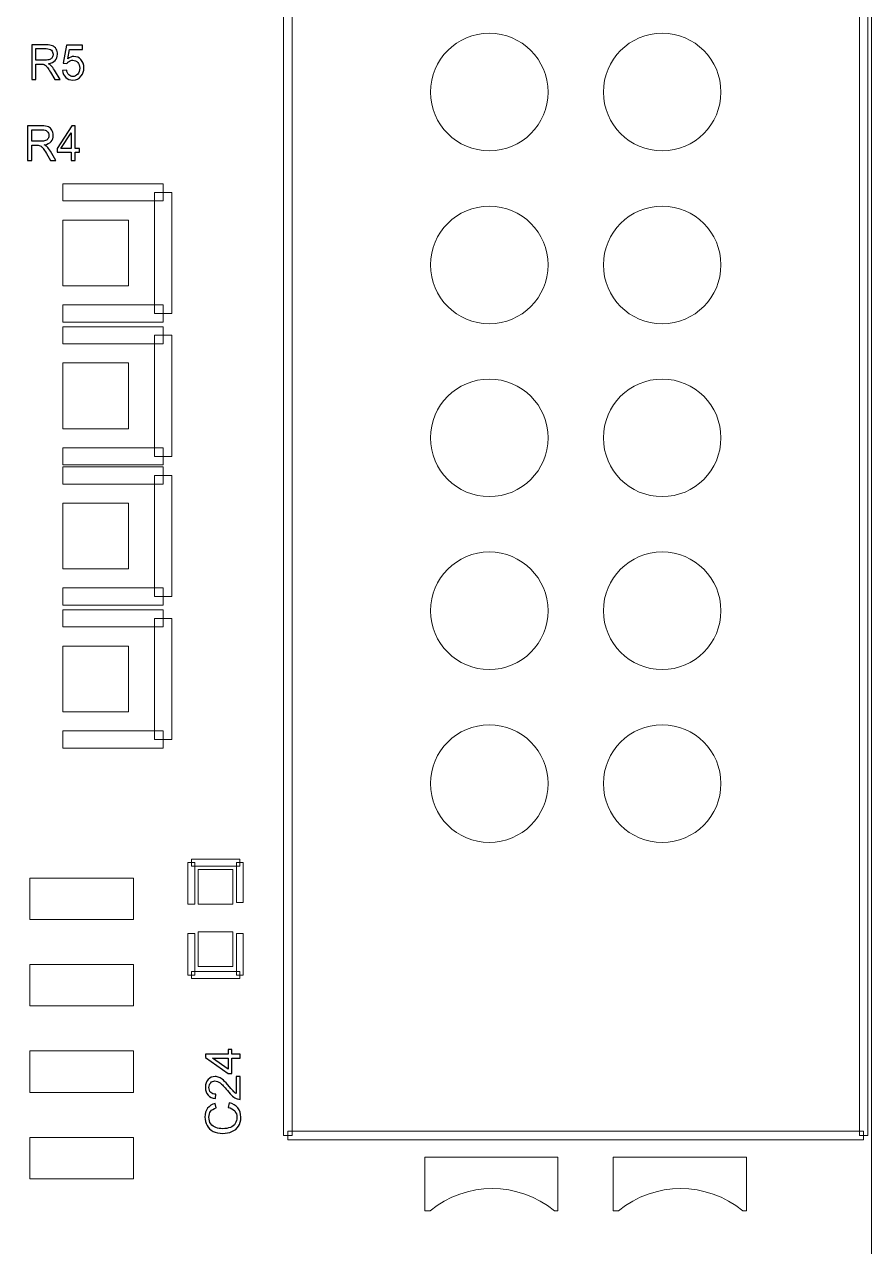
# Model space of a CAD drawing. Header units: millimetres. Extents: x -86 to 67, y -55 to 52.
# Drawn here: x 54.4 to 66.84, y -41.23 to -23.28 of the extents above; entities that cross this region are included whole.
import ezdxf

# ---------------------------------------------------------------- set-up
doc = ezdxf.new("R2010")
doc.units = ezdxf.units.MM
doc.header["$MEASUREMENT"] = 0
for name, color, linetype in [('BG_OUTLINE', 7, 'Continuous'), ('BG_SILKSCREEN_TOP', 7, 'Continuous'), ('PG_SILKSCREEN_TOP', 7, 'Continuous'), ('PIN_TOP', 7, 'Continuous'), ('RD_SILKSCREEN_TOP', 7, 'Continuous')]:
    doc.layers.add(name, color=color, linetype=linetype)

msp = doc.modelspace()

# ---------------------------------------------------------------- linework, layer by layer
at = {"layer": 'BG_OUTLINE', "color": 3, "lineweight": 9}
msp.add_open_spline([(-60.0926, 34.7331), (-60.0926, 34.7331), (63.7724, 34.7331), (63.7724, 34.7331), (63.7724, 34.7331), (64.585, 34.7336), (65.3646, 34.4113), (65.9396, 33.837), (65.9396, 33.837), (66.5146, 33.2627), (66.8379, 32.4797), (66.8384, 31.667), (66.8384, 31.667), (66.8384, 31.667), (66.8412, -52.28), (66.8412, -52.28), (66.8412, -52.28), (66.8412, -52.28), (66.8384, -52.1933), (66.8384, -52.1933), (66.8384, -52.1933), (66.8389, -53.006), (66.5166, -53.7856), (65.9424, -54.3606), (65.9424, -54.3606), (65.3681, -54.9356), (64.585, -55.2589), (63.7724, -55.2594), (63.7724, -55.2594), (63.7724, -55.2594), (-60.1869, -55.2594), (-60.1869, -55.2594), (-60.1869, -55.2594), (-60.1869, -55.2594), (-60.0853, -55.2518), (-60.0853, -55.2518), (-60.0853, -55.2518), (-60.8979, -55.2523), (-61.6775, -54.9299), (-62.2525, -54.3557), (-62.2525, -54.3557), (-62.8275, -53.7814), (-63.1508, -52.9984), (-63.1513, -52.1857), (-63.1513, -52.1857), (-63.1513, -52.1857), (-63.1587, 31.667), (-63.1587, 31.667), (-63.1587, 31.667), (-63.1592, 32.4797), (-62.8369, 33.2593), (-62.2626, 33.8343), (-62.2626, 33.8343), (-61.6883, 34.4093), (-60.9053, 34.7326), (-60.0926, 34.7331)], degree=3, knots=[0, 0, 0, 0, 0.0714286, 0.0714286, 0.0714286, 0.0714286, 0.1428571, 0.1428571, 0.1428571, 0.1428571, 0.2142857, 0.2142857, 0.2142857, 0.2142857, 0.2857143, 0.2857143, 0.2857143, 0.2857143, 0.3571429, 0.3571429, 0.3571429, 0.3571429, 0.4285714, 0.4285714, 0.4285714, 0.4285714, 0.5, 0.5, 0.5, 0.5, 0.5714286, 0.5714286, 0.5714286, 0.5714286, 0.6428571, 0.6428571, 0.6428571, 0.6428571, 0.7142857, 0.7142857, 0.7142857, 0.7142857, 0.7857143, 0.7857143, 0.7857143, 0.7857143, 0.8571429, 0.8571429, 0.8571429, 0.8571429, 0.9285714, 0.9285714, 0.9285714, 0.9285714, 1, 1, 1, 1], dxfattribs=at)
at = {"layer": 'BG_SILKSCREEN_TOP', "color": 2, "lineweight": 9}
for points in [[(62.2334, -40.7057), (62.2334, -40.7057), (62.1813, -40.7057), (62.1813, -40.7057), (62.1813, -40.7057), (61.6495, -40.2715), (60.8865, -40.2711), (60.3551, -40.7057), (60.3551, -40.7057), (60.3551, -40.7057), (60.2776, -40.7057), (60.2776, -40.7057), (60.2776, -40.7057), (60.2776, -40.7057), (60.2776, -39.9183), (60.2776, -39.9183), (60.2776, -39.9183), (60.2776, -39.9183), (62.2334, -39.9183), (62.2334, -39.9183), (62.2334, -39.9183), (62.2334, -39.9183), (62.2334, -40.7057), (62.2334, -40.7057)], [(65.002, -40.7057), (65.002, -40.7057), (64.9499, -40.7057), (64.9499, -40.7057), (64.9499, -40.7057), (64.4181, -40.2715), (63.6551, -40.2711), (63.1237, -40.7057), (63.1237, -40.7057), (63.1237, -40.7057), (63.0462, -40.7057), (63.0462, -40.7057), (63.0462, -40.7057), (63.0462, -40.7057), (63.0462, -39.9183), (63.0462, -39.9183), (63.0462, -39.9183), (63.0462, -39.9183), (65.002, -39.9183), (65.002, -39.9183), (65.002, -39.9183), (65.002, -39.9183), (65.002, -40.7057), (65.002, -40.7057)]]:
    msp.add_open_spline(points, degree=3, knots=[0, 0, 0, 0, 0.1666667, 0.1666667, 0.1666667, 0.1666667, 0.3333333, 0.3333333, 0.3333333, 0.3333333, 0.5, 0.5, 0.5, 0.5, 0.6666667, 0.6666667, 0.6666667, 0.6666667, 0.8333333, 0.8333333, 0.8333333, 0.8333333, 1, 1, 1, 1], dxfattribs=at)
at = {"layer": 'PG_SILKSCREEN_TOP', "color": 6, "lineweight": 9}
for points in [[(66.6616, 18.9985), (66.6616, 18.9985), (66.7886, 18.9985), (66.7886, 18.9985), (66.7886, 18.9985), (66.7886, 18.9985), (66.7886, -39.6013), (66.7886, -39.6013), (66.7886, -39.6013), (66.7886, -39.6013), (66.6616, -39.6013), (66.6616, -39.6013), (66.6616, -39.6013), (66.6616, -39.6013), (66.6616, 18.9985), (66.6616, 18.9985)], [(58.3284, -39.6013), (58.3284, -39.6013), (58.2014, -39.6013), (58.2014, -39.6013), (58.2014, -39.6013), (58.2014, -39.6013), (58.2014, -12.6013), (58.2014, -12.6013), (58.2014, -12.6013), (58.2014, -12.6013), (58.3284, -12.6013), (58.3284, -12.6013), (58.3284, -12.6013), (58.3284, -12.6013), (58.3284, -39.6013), (58.3284, -39.6013)], [(56.432, -25.6176), (56.432, -25.6176), (56.432, -25.8716), (56.432, -25.8716), (56.432, -25.8716), (56.432, -25.8716), (54.9589, -25.8716), (54.9589, -25.8716), (54.9589, -25.8716), (54.9589, -25.8716), (54.9589, -25.6176), (54.9589, -25.6176), (54.9589, -25.6176), (54.9589, -25.6176), (56.432, -25.6176), (56.432, -25.6176)], [(56.559, -27.5226), (56.559, -27.5226), (56.305, -27.5226), (56.305, -27.5226), (56.305, -27.5226), (56.305, -27.5226), (56.305, -25.7446), (56.305, -25.7446), (56.305, -25.7446), (56.305, -25.7446), (56.559, -25.7446), (56.559, -25.7446), (56.559, -25.7446), (56.559, -25.7446), (56.559, -27.5226), (56.559, -27.5226)], [(54.9589, -27.6496), (54.9589, -27.6496), (54.9589, -27.3956), (54.9589, -27.3956), (54.9589, -27.3956), (54.9589, -27.3956), (56.432, -27.3956), (56.432, -27.3956), (56.432, -27.3956), (56.432, -27.3956), (56.432, -27.6496), (56.432, -27.6496), (56.432, -27.6496), (56.432, -27.6496), (54.9589, -27.6496), (54.9589, -27.6496)], [(56.432, -27.7182), (56.432, -27.7182), (56.432, -27.9722), (56.432, -27.9722), (56.432, -27.9722), (56.432, -27.9722), (54.9589, -27.9722), (54.9589, -27.9722), (54.9589, -27.9722), (54.9589, -27.9722), (54.9589, -27.7182), (54.9589, -27.7182), (54.9589, -27.7182), (54.9589, -27.7182), (56.432, -27.7182), (56.432, -27.7182)], [(56.559, -29.6232), (56.559, -29.6232), (56.305, -29.6232), (56.305, -29.6232), (56.305, -29.6232), (56.305, -29.6232), (56.305, -27.8452), (56.305, -27.8452), (56.305, -27.8452), (56.305, -27.8452), (56.559, -27.8452), (56.559, -27.8452), (56.559, -27.8452), (56.559, -27.8452), (56.559, -29.6232), (56.559, -29.6232)], [(54.9589, -29.7502), (54.9589, -29.7502), (54.9589, -29.4962), (54.9589, -29.4962), (54.9589, -29.4962), (54.9589, -29.4962), (56.432, -29.4962), (56.432, -29.4962), (56.432, -29.4962), (56.432, -29.4962), (56.432, -29.7502), (56.432, -29.7502), (56.432, -29.7502), (56.432, -29.7502), (54.9589, -29.7502), (54.9589, -29.7502)], [(56.432, -29.7756), (56.432, -29.7756), (56.432, -30.0296), (56.432, -30.0296), (56.432, -30.0296), (56.432, -30.0296), (54.9589, -30.0296), (54.9589, -30.0296), (54.9589, -30.0296), (54.9589, -30.0296), (54.9589, -29.7756), (54.9589, -29.7756), (54.9589, -29.7756), (54.9589, -29.7756), (56.432, -29.7756), (56.432, -29.7756)], [(56.559, -31.6806), (56.559, -31.6806), (56.305, -31.6806), (56.305, -31.6806), (56.305, -31.6806), (56.305, -31.6806), (56.305, -29.9026), (56.305, -29.9026), (56.305, -29.9026), (56.305, -29.9026), (56.559, -29.9026), (56.559, -29.9026), (56.559, -29.9026), (56.559, -29.9026), (56.559, -31.6806), (56.559, -31.6806)], [(54.9589, -31.8076), (54.9589, -31.8076), (54.9589, -31.5536), (54.9589, -31.5536), (54.9589, -31.5536), (54.9589, -31.5536), (56.432, -31.5536), (56.432, -31.5536), (56.432, -31.5536), (56.432, -31.5536), (56.432, -31.8076), (56.432, -31.8076), (56.432, -31.8076), (56.432, -31.8076), (54.9589, -31.8076), (54.9589, -31.8076)], [(56.432, -31.8761), (56.432, -31.8761), (56.432, -32.1301), (56.432, -32.1301), (56.432, -32.1301), (56.432, -32.1301), (54.9589, -32.1301), (54.9589, -32.1301), (54.9589, -32.1301), (54.9589, -32.1301), (54.9589, -31.8761), (54.9589, -31.8761), (54.9589, -31.8761), (54.9589, -31.8761), (56.432, -31.8761), (56.432, -31.8761)], [(56.559, -33.7811), (56.559, -33.7811), (56.305, -33.7811), (56.305, -33.7811), (56.305, -33.7811), (56.305, -33.7811), (56.305, -32.0031), (56.305, -32.0031), (56.305, -32.0031), (56.305, -32.0031), (56.559, -32.0031), (56.559, -32.0031), (56.559, -32.0031), (56.559, -32.0031), (56.559, -33.7811), (56.559, -33.7811)], [(54.9589, -33.9081), (54.9589, -33.9081), (54.9589, -33.6541), (54.9589, -33.6541), (54.9589, -33.6541), (54.9589, -33.6541), (56.432, -33.6541), (56.432, -33.6541), (56.432, -33.6541), (56.432, -33.6541), (56.432, -33.9081), (56.432, -33.9081), (56.432, -33.9081), (56.432, -33.9081), (54.9589, -33.9081), (54.9589, -33.9081)], [(56.8486, -35.643), (56.8486, -35.643), (56.8486, -35.5414), (56.8486, -35.5414), (56.8486, -35.5414), (56.8486, -35.5414), (57.5598, -35.5414), (57.5598, -35.5414), (57.5598, -35.5414), (57.5598, -35.5414), (57.5598, -35.643), (57.5598, -35.643), (57.5598, -35.643), (57.5598, -35.643), (56.8486, -35.643), (56.8486, -35.643)], [(56.8994, -36.2018), (56.8994, -36.2018), (56.7978, -36.2018), (56.7978, -36.2018), (56.7978, -36.2018), (56.7978, -36.2018), (56.7978, -35.5922), (56.7978, -35.5922), (56.7978, -35.5922), (56.7978, -35.5922), (56.8994, -35.5922), (56.8994, -35.5922), (56.8994, -35.5922), (56.8994, -35.5922), (56.8994, -36.2018), (56.8994, -36.2018)], [(57.509, -35.5922), (57.509, -35.5922), (57.6106, -35.5922), (57.6106, -35.5922), (57.6106, -35.5922), (57.6106, -35.5922), (57.6106, -36.1764), (57.6106, -36.1764), (57.6106, -36.1764), (57.6106, -36.1764), (57.509, -36.1764), (57.509, -36.1764), (57.509, -36.1764), (57.509, -36.1764), (57.509, -35.5922), (57.509, -35.5922)], [(56.8994, -37.2432), (56.8994, -37.2432), (56.7978, -37.2432), (56.7978, -37.2432), (56.7978, -37.2432), (56.7978, -37.2432), (56.7978, -36.6336), (56.7978, -36.6336), (56.7978, -36.6336), (56.7978, -36.6336), (56.8994, -36.6336), (56.8994, -36.6336), (56.8994, -36.6336), (56.8994, -36.6336), (56.8994, -37.2432), (56.8994, -37.2432)], [(57.6106, -37.2432), (57.6106, -37.2432), (57.509, -37.2432), (57.509, -37.2432), (57.509, -37.2432), (57.509, -37.2432), (57.509, -36.6336), (57.509, -36.6336), (57.509, -36.6336), (57.509, -36.6336), (57.6106, -36.6336), (57.6106, -36.6336), (57.6106, -36.6336), (57.6106, -36.6336), (57.6106, -37.2432), (57.6106, -37.2432)], [(56.8486, -37.294), (56.8486, -37.294), (56.8486, -37.1924), (56.8486, -37.1924), (56.8486, -37.1924), (56.8486, -37.1924), (57.5598, -37.1924), (57.5598, -37.1924), (57.5598, -37.1924), (57.5598, -37.1924), (57.5598, -37.294), (57.5598, -37.294), (57.5598, -37.294), (57.5598, -37.294), (56.8486, -37.294), (56.8486, -37.294)], [(66.7251, -39.5378), (66.7251, -39.5378), (66.7251, -39.6648), (66.7251, -39.6648), (66.7251, -39.6648), (66.7251, -39.6648), (58.2649, -39.6648), (58.2649, -39.6648), (58.2649, -39.6648), (58.2649, -39.6648), (58.2649, -39.5378), (58.2649, -39.5378), (58.2649, -39.5378), (58.2649, -39.5378), (66.7251, -39.5378), (66.7251, -39.5378)]]:
    msp.add_open_spline(points, degree=3, knots=[0, 0, 0, 0, 0.25, 0.25, 0.25, 0.25, 0.5, 0.5, 0.5, 0.5, 0.75, 0.75, 0.75, 0.75, 1, 1, 1, 1], dxfattribs=at)
at = {"layer": 'PIN_TOP', "lineweight": 9}
for points in [[(62.0886, -24.2714), (62.0886, -23.7944), (61.702, -23.4078), (61.225, -23.4078), (61.225, -23.4078), (60.7481, -23.4078), (60.3614, -23.7944), (60.3614, -24.2714), (60.3614, -24.2714), (60.3614, -24.7483), (60.7481, -25.135), (61.225, -25.135), (61.225, -25.135), (61.702, -25.135), (62.0886, -24.7483), (62.0886, -24.2714)], [(64.6286, -24.2714), (64.6286, -23.7944), (64.242, -23.4078), (63.765, -23.4078), (63.765, -23.4078), (63.2881, -23.4078), (62.9014, -23.7944), (62.9014, -24.2714), (62.9014, -24.2714), (62.9014, -24.7483), (63.2881, -25.135), (63.765, -25.135), (63.765, -25.135), (64.242, -25.135), (64.6286, -24.7483), (64.6286, -24.2714)], [(62.0886, -26.8114), (62.0886, -26.3344), (61.702, -25.9478), (61.225, -25.9478), (61.225, -25.9478), (60.7481, -25.9478), (60.3614, -26.3344), (60.3614, -26.8114), (60.3614, -26.8114), (60.3614, -27.2883), (60.7481, -27.675), (61.225, -27.675), (61.225, -27.675), (61.702, -27.675), (62.0886, -27.2883), (62.0886, -26.8114)], [(64.6286, -26.8114), (64.6286, -26.3344), (64.242, -25.9478), (63.765, -25.9478), (63.765, -25.9478), (63.2881, -25.9478), (62.9014, -26.3344), (62.9014, -26.8114), (62.9014, -26.8114), (62.9014, -27.2883), (63.2881, -27.675), (63.765, -27.675), (63.765, -27.675), (64.242, -27.675), (64.6286, -27.2883), (64.6286, -26.8114)], [(55.924, -26.151), (55.924, -26.151), (55.924, -27.1162), (55.924, -27.1162), (55.924, -27.1162), (55.924, -27.1162), (54.9589, -27.1162), (54.9589, -27.1162), (54.9589, -27.1162), (54.9589, -27.1162), (54.9589, -26.151), (54.9589, -26.151), (54.9589, -26.151), (54.9589, -26.151), (55.924, -26.151), (55.924, -26.151)], [(55.924, -28.2516), (55.924, -28.2516), (55.924, -29.2168), (55.924, -29.2168), (55.924, -29.2168), (55.924, -29.2168), (54.9589, -29.2168), (54.9589, -29.2168), (54.9589, -29.2168), (54.9589, -29.2168), (54.9589, -28.2516), (54.9589, -28.2516), (54.9589, -28.2516), (54.9589, -28.2516), (55.924, -28.2516), (55.924, -28.2516)], [(62.0886, -29.3514), (62.0886, -28.8744), (61.702, -28.4878), (61.225, -28.4878), (61.225, -28.4878), (60.7481, -28.4878), (60.3614, -28.8744), (60.3614, -29.3514), (60.3614, -29.3514), (60.3614, -29.8283), (60.7481, -30.215), (61.225, -30.215), (61.225, -30.215), (61.702, -30.215), (62.0886, -29.8283), (62.0886, -29.3514)], [(64.6286, -29.3514), (64.6286, -28.8744), (64.242, -28.4878), (63.765, -28.4878), (63.765, -28.4878), (63.2881, -28.4878), (62.9014, -28.8744), (62.9014, -29.3514), (62.9014, -29.3514), (62.9014, -29.8283), (63.2881, -30.215), (63.765, -30.215), (63.765, -30.215), (64.242, -30.215), (64.6286, -29.8283), (64.6286, -29.3514)], [(55.924, -30.309), (55.924, -30.309), (55.924, -31.2742), (55.924, -31.2742), (55.924, -31.2742), (55.924, -31.2742), (54.9589, -31.2742), (54.9589, -31.2742), (54.9589, -31.2742), (54.9589, -31.2742), (54.9589, -30.309), (54.9589, -30.309), (54.9589, -30.309), (54.9589, -30.309), (55.924, -30.309), (55.924, -30.309)], [(62.0886, -31.8914), (62.0886, -31.4144), (61.702, -31.0278), (61.225, -31.0278), (61.225, -31.0278), (60.7481, -31.0278), (60.3614, -31.4144), (60.3614, -31.8914), (60.3614, -31.8914), (60.3614, -32.3683), (60.7481, -32.755), (61.225, -32.755), (61.225, -32.755), (61.702, -32.755), (62.0886, -32.3683), (62.0886, -31.8914)], [(64.6286, -31.8914), (64.6286, -31.4144), (64.242, -31.0278), (63.765, -31.0278), (63.765, -31.0278), (63.2881, -31.0278), (62.9014, -31.4144), (62.9014, -31.8914), (62.9014, -31.8914), (62.9014, -32.3683), (63.2881, -32.755), (63.765, -32.755), (63.765, -32.755), (64.242, -32.755), (64.6286, -32.3683), (64.6286, -31.8914)], [(55.924, -32.4095), (55.924, -32.4095), (55.924, -33.3747), (55.924, -33.3747), (55.924, -33.3747), (55.924, -33.3747), (54.9589, -33.3747), (54.9589, -33.3747), (54.9589, -33.3747), (54.9589, -33.3747), (54.9589, -32.4095), (54.9589, -32.4095), (54.9589, -32.4095), (54.9589, -32.4095), (55.924, -32.4095), (55.924, -32.4095)], [(62.0886, -34.4314), (62.0886, -33.9544), (61.702, -33.5678), (61.225, -33.5678), (61.225, -33.5678), (60.7481, -33.5678), (60.3614, -33.9544), (60.3614, -34.4314), (60.3614, -34.4314), (60.3614, -34.9083), (60.7481, -35.295), (61.225, -35.295), (61.225, -35.295), (61.702, -35.295), (62.0886, -34.9083), (62.0886, -34.4314)], [(64.6286, -34.4314), (64.6286, -33.9544), (64.242, -33.5678), (63.765, -33.5678), (63.765, -33.5678), (63.2881, -33.5678), (62.9014, -33.9544), (62.9014, -34.4314), (62.9014, -34.4314), (62.9014, -34.9083), (63.2881, -35.295), (63.765, -35.295), (63.765, -35.295), (64.242, -35.295), (64.6286, -34.9083), (64.6286, -34.4314)], [(57.4582, -36.2018), (57.4582, -36.2018), (56.9502, -36.2018), (56.9502, -36.2018), (56.9502, -36.2018), (56.9502, -36.2018), (56.9502, -35.6938), (56.9502, -35.6938), (56.9502, -35.6938), (56.9502, -35.6938), (57.4582, -35.6938), (57.4582, -35.6938), (57.4582, -35.6938), (57.4582, -35.6938), (57.4582, -36.2018), (57.4582, -36.2018)], [(54.4763, -36.4278), (54.4763, -36.4278), (54.4763, -35.8182), (54.4763, -35.8182), (54.4763, -35.8182), (54.4763, -35.8182), (56.0002, -35.8182), (56.0002, -35.8182), (56.0002, -35.8182), (56.0002, -35.8182), (56.0002, -36.4278), (56.0002, -36.4278), (56.0002, -36.4278), (56.0002, -36.4278), (54.4763, -36.4278), (54.4763, -36.4278)], [(57.4582, -37.1162), (57.4582, -37.1162), (56.9502, -37.1162), (56.9502, -37.1162), (56.9502, -37.1162), (56.9502, -37.1162), (56.9502, -36.6082), (56.9502, -36.6082), (56.9502, -36.6082), (56.9502, -36.6082), (57.4582, -36.6082), (57.4582, -36.6082), (57.4582, -36.6082), (57.4582, -36.6082), (57.4582, -37.1162), (57.4582, -37.1162)], [(54.4763, -37.6978), (54.4763, -37.6978), (54.4763, -37.0882), (54.4763, -37.0882), (54.4763, -37.0882), (54.4763, -37.0882), (56.0002, -37.0882), (56.0002, -37.0882), (56.0002, -37.0882), (56.0002, -37.0882), (56.0002, -37.6978), (56.0002, -37.6978), (56.0002, -37.6978), (56.0002, -37.6978), (54.4763, -37.6978), (54.4763, -37.6978)], [(54.4763, -38.9678), (54.4763, -38.9678), (54.4763, -38.3582), (54.4763, -38.3582), (54.4763, -38.3582), (54.4763, -38.3582), (56.0002, -38.3582), (56.0002, -38.3582), (56.0002, -38.3582), (56.0002, -38.3582), (56.0002, -38.9678), (56.0002, -38.9678), (56.0002, -38.9678), (56.0002, -38.9678), (54.4763, -38.9678), (54.4763, -38.9678)], [(54.4763, -40.2378), (54.4763, -40.2378), (54.4763, -39.6282), (54.4763, -39.6282), (54.4763, -39.6282), (54.4763, -39.6282), (56.0002, -39.6282), (56.0002, -39.6282), (56.0002, -39.6282), (56.0002, -39.6282), (56.0002, -40.2378), (56.0002, -40.2378), (56.0002, -40.2378), (56.0002, -40.2378), (54.4763, -40.2378), (54.4763, -40.2378)]]:
    msp.add_open_spline(points, degree=3, knots=[0, 0, 0, 0, 0.25, 0.25, 0.25, 0.25, 0.5, 0.5, 0.5, 0.5, 0.75, 0.75, 0.75, 0.75, 1, 1, 1, 1], dxfattribs=at)
at = {"layer": 'RD_SILKSCREEN_TOP', "color": 8}
for points, knots in [([(54.5028, -24.0867), (54.5028, -24.0867), (54.5028, -23.5776), (54.5028, -23.5776), (54.5028, -23.5776), (54.5028, -23.5776), (54.7124, -23.5776), (54.7124, -23.5776), (54.7124, -23.5776), (54.7545, -23.5776), (54.7866, -23.5822), (54.8085, -23.5913), (54.8085, -23.5913), (54.8304, -23.6005), (54.8479, -23.6166), (54.8611, -23.6397), (54.8611, -23.6397), (54.8742, -23.6629), (54.8807, -23.6885), (54.8807, -23.7165), (54.8807, -23.7165), (54.8807, -23.7527), (54.87, -23.783), (54.8481, -23.8078), (54.8481, -23.8078), (54.8264, -23.8326), (54.7929, -23.8483), (54.7475, -23.8551), (54.7475, -23.8551), (54.7641, -23.8636), (54.7767, -23.872), (54.7853, -23.8805), (54.7853, -23.8805), (54.8036, -23.8985), (54.8208, -23.9211), (54.8373, -23.9481), (54.8373, -23.9481), (54.8373, -23.9481), (54.9195, -24.0867), (54.9195, -24.0867), (54.9195, -24.0867), (54.9195, -24.0867), (54.8407, -24.0867), (54.8407, -24.0867), (54.8407, -24.0867), (54.8407, -24.0867), (54.7782, -23.9807), (54.7782, -23.9807), (54.7782, -23.9807), (54.7599, -23.9503), (54.7449, -23.9268), (54.733, -23.9107), (54.733, -23.9107), (54.7212, -23.8944), (54.7106, -23.8831), (54.7013, -23.8767), (54.7013, -23.8767), (54.692, -23.8701), (54.6825, -23.8656), (54.6728, -23.863), (54.6728, -23.863), (54.6657, -23.8615), (54.6541, -23.8607), (54.6379, -23.8607), (54.6379, -23.8607), (54.6379, -23.8607), (54.5654, -23.8607), (54.5654, -23.8607), (54.5654, -23.8607), (54.5654, -23.8607), (54.5654, -24.0867), (54.5654, -24.0867), (54.5654, -24.0867), (54.5654, -24.0867), (54.5028, -24.0867), (54.5028, -24.0867)], [0, 0, 0, 0, 0.0526316, 0.0526316, 0.0526316, 0.0526316, 0.1052632, 0.1052632, 0.1052632, 0.1052632, 0.1578947, 0.1578947, 0.1578947, 0.1578947, 0.2105263, 0.2105263, 0.2105263, 0.2105263, 0.2631579, 0.2631579, 0.2631579, 0.2631579, 0.3157895, 0.3157895, 0.3157895, 0.3157895, 0.3684211, 0.3684211, 0.3684211, 0.3684211, 0.4210526, 0.4210526, 0.4210526, 0.4210526, 0.4736842, 0.4736842, 0.4736842, 0.4736842, 0.5263158, 0.5263158, 0.5263158, 0.5263158, 0.5789474, 0.5789474, 0.5789474, 0.5789474, 0.6315789, 0.6315789, 0.6315789, 0.6315789, 0.6842105, 0.6842105, 0.6842105, 0.6842105, 0.7368421, 0.7368421, 0.7368421, 0.7368421, 0.7894737, 0.7894737, 0.7894737, 0.7894737, 0.8421053, 0.8421053, 0.8421053, 0.8421053, 0.8947368, 0.8947368, 0.8947368, 0.8947368, 0.9473684, 0.9473684, 0.9473684, 0.9473684, 1, 1, 1, 1]), ([(54.5654, -23.8023), (54.5654, -23.8023), (54.6998, -23.8023), (54.6998, -23.8023), (54.6998, -23.8023), (54.7284, -23.8023), (54.7508, -23.7991), (54.7669, -23.7927), (54.7669, -23.7927), (54.783, -23.7863), (54.7953, -23.7761), (54.8037, -23.7622), (54.8037, -23.7622), (54.812, -23.7482), (54.8162, -23.733), (54.8162, -23.7165), (54.8162, -23.7165), (54.8162, -23.6925), (54.8082, -23.6727), (54.7919, -23.6571), (54.7919, -23.6571), (54.7757, -23.6416), (54.7501, -23.6339), (54.715, -23.6339), (54.715, -23.6339), (54.715, -23.6339), (54.5654, -23.6339), (54.5654, -23.6339), (54.5654, -23.6339), (54.5654, -23.6339), (54.5654, -23.8023), (54.5654, -23.8023)], [0, 0, 0, 0, 0.125, 0.125, 0.125, 0.125, 0.25, 0.25, 0.25, 0.25, 0.375, 0.375, 0.375, 0.375, 0.5, 0.5, 0.5, 0.5, 0.625, 0.625, 0.625, 0.625, 0.75, 0.75, 0.75, 0.75, 0.875, 0.875, 0.875, 0.875, 1, 1, 1, 1]), ([(54.9552, -23.9534), (54.9552, -23.9534), (55.0162, -23.9478), (55.0162, -23.9478), (55.0162, -23.9478), (55.0207, -23.9798), (55.0311, -24.0037), (55.0476, -24.0198), (55.0476, -24.0198), (55.064, -24.036), (55.0839, -24.044), (55.1071, -24.044), (55.1071, -24.044), (55.1351, -24.044), (55.1587, -24.0326), (55.178, -24.01), (55.178, -24.01), (55.1974, -23.9873), (55.207, -23.9571), (55.207, -23.9197), (55.207, -23.9197), (55.207, -23.884), (55.1978, -23.8559), (55.1792, -23.8353), (55.1792, -23.8353), (55.1606, -23.8147), (55.1363, -23.8044), (55.1061, -23.8044), (55.1061, -23.8044), (55.0874, -23.8044), (55.0705, -23.809), (55.0555, -23.8181), (55.0555, -23.8181), (55.0404, -23.8272), (55.0286, -23.8391), (55.02, -23.8537), (55.02, -23.8537), (55.02, -23.8537), (54.9656, -23.8461), (54.9656, -23.8461), (54.9656, -23.8461), (54.9656, -23.8461), (55.0114, -23.5846), (55.0114, -23.5846), (55.0114, -23.5846), (55.0114, -23.5846), (55.2465, -23.5846), (55.2465, -23.5846), (55.2465, -23.5846), (55.2465, -23.5846), (55.2465, -23.6443), (55.2465, -23.6443), (55.2465, -23.6443), (55.2465, -23.6443), (55.0578, -23.6443), (55.0578, -23.6443), (55.0578, -23.6443), (55.0578, -23.6443), (55.0323, -23.7811), (55.0323, -23.7811), (55.0323, -23.7811), (55.0607, -23.7598), (55.0905, -23.7491), (55.1216, -23.7491), (55.1216, -23.7491), (55.1629, -23.7491), (55.1976, -23.7645), (55.2261, -23.7953), (55.2261, -23.7953), (55.2545, -23.8262), (55.2687, -23.8658), (55.2687, -23.9141), (55.2687, -23.9141), (55.2687, -23.9602), (55.2561, -24.0001), (55.2313, -24.0336), (55.2313, -24.0336), (55.2009, -24.0747), (55.1595, -24.0954), (55.1071, -24.0954), (55.1071, -24.0954), (55.064, -24.0954), (55.0289, -24.0824), (55.0018, -24.0565), (55.0018, -24.0565), (54.9746, -24.0305), (54.9591, -23.9961), (54.9552, -23.9534)], [0, 0, 0, 0, 0.0454545, 0.0454545, 0.0454545, 0.0454545, 0.0909091, 0.0909091, 0.0909091, 0.0909091, 0.1363636, 0.1363636, 0.1363636, 0.1363636, 0.1818182, 0.1818182, 0.1818182, 0.1818182, 0.2272727, 0.2272727, 0.2272727, 0.2272727, 0.2727273, 0.2727273, 0.2727273, 0.2727273, 0.3181818, 0.3181818, 0.3181818, 0.3181818, 0.3636364, 0.3636364, 0.3636364, 0.3636364, 0.4090909, 0.4090909, 0.4090909, 0.4090909, 0.4545455, 0.4545455, 0.4545455, 0.4545455, 0.5, 0.5, 0.5, 0.5, 0.5454545, 0.5454545, 0.5454545, 0.5454545, 0.5909091, 0.5909091, 0.5909091, 0.5909091, 0.6363636, 0.6363636, 0.6363636, 0.6363636, 0.6818182, 0.6818182, 0.6818182, 0.6818182, 0.7272727, 0.7272727, 0.7272727, 0.7272727, 0.7727273, 0.7727273, 0.7727273, 0.7727273, 0.8181818, 0.8181818, 0.8181818, 0.8181818, 0.8636364, 0.8636364, 0.8636364, 0.8636364, 0.9090909, 0.9090909, 0.9090909, 0.9090909, 0.9545455, 0.9545455, 0.9545455, 0.9545455, 1, 1, 1, 1]), ([(54.4419, -25.278), (54.4419, -25.278), (54.4419, -24.7689), (54.4419, -24.7689), (54.4419, -24.7689), (54.4419, -24.7689), (54.6515, -24.7689), (54.6515, -24.7689), (54.6515, -24.7689), (54.6936, -24.7689), (54.7257, -24.7735), (54.7476, -24.7826), (54.7476, -24.7826), (54.7695, -24.7918), (54.787, -24.8079), (54.8002, -24.831), (54.8002, -24.831), (54.8133, -24.8542), (54.8198, -24.8798), (54.8198, -24.9078), (54.8198, -24.9078), (54.8198, -24.944), (54.8091, -24.9743), (54.7872, -24.9991), (54.7872, -24.9991), (54.7655, -25.0239), (54.732, -25.0396), (54.6866, -25.0464), (54.6866, -25.0464), (54.7032, -25.0549), (54.7158, -25.0633), (54.7244, -25.0718), (54.7244, -25.0718), (54.7427, -25.0898), (54.7599, -25.1124), (54.7764, -25.1394), (54.7764, -25.1394), (54.7764, -25.1394), (54.8586, -25.278), (54.8586, -25.278), (54.8586, -25.278), (54.8586, -25.278), (54.7798, -25.278), (54.7798, -25.278), (54.7798, -25.278), (54.7798, -25.278), (54.7173, -25.172), (54.7173, -25.172), (54.7173, -25.172), (54.699, -25.1416), (54.684, -25.1181), (54.6721, -25.102), (54.6721, -25.102), (54.6603, -25.0857), (54.6497, -25.0744), (54.6404, -25.068), (54.6404, -25.068), (54.6311, -25.0614), (54.6216, -25.0569), (54.6119, -25.0543), (54.6119, -25.0543), (54.6048, -25.0528), (54.5932, -25.052), (54.577, -25.052), (54.577, -25.052), (54.577, -25.052), (54.5045, -25.052), (54.5045, -25.052), (54.5045, -25.052), (54.5045, -25.052), (54.5045, -25.278), (54.5045, -25.278), (54.5045, -25.278), (54.5045, -25.278), (54.4419, -25.278), (54.4419, -25.278)], [0, 0, 0, 0, 0.0526316, 0.0526316, 0.0526316, 0.0526316, 0.1052632, 0.1052632, 0.1052632, 0.1052632, 0.1578947, 0.1578947, 0.1578947, 0.1578947, 0.2105263, 0.2105263, 0.2105263, 0.2105263, 0.2631579, 0.2631579, 0.2631579, 0.2631579, 0.3157895, 0.3157895, 0.3157895, 0.3157895, 0.3684211, 0.3684211, 0.3684211, 0.3684211, 0.4210526, 0.4210526, 0.4210526, 0.4210526, 0.4736842, 0.4736842, 0.4736842, 0.4736842, 0.5263158, 0.5263158, 0.5263158, 0.5263158, 0.5789474, 0.5789474, 0.5789474, 0.5789474, 0.6315789, 0.6315789, 0.6315789, 0.6315789, 0.6842105, 0.6842105, 0.6842105, 0.6842105, 0.7368421, 0.7368421, 0.7368421, 0.7368421, 0.7894737, 0.7894737, 0.7894737, 0.7894737, 0.8421053, 0.8421053, 0.8421053, 0.8421053, 0.8947368, 0.8947368, 0.8947368, 0.8947368, 0.9473684, 0.9473684, 0.9473684, 0.9473684, 1, 1, 1, 1]), ([(55.0803, -25.278), (55.0803, -25.278), (55.0803, -25.1561), (55.0803, -25.1561), (55.0803, -25.1561), (55.0803, -25.1561), (54.8753, -25.1561), (54.8753, -25.1561), (54.8753, -25.1561), (54.8753, -25.1561), (54.8753, -25.0988), (54.8753, -25.0988), (54.8753, -25.0988), (54.8753, -25.0988), (55.091, -24.7689), (55.091, -24.7689), (55.091, -24.7689), (55.091, -24.7689), (55.1384, -24.7689), (55.1384, -24.7689), (55.1384, -24.7689), (55.1384, -24.7689), (55.1384, -25.0988), (55.1384, -25.0988), (55.1384, -25.0988), (55.1384, -25.0988), (55.2023, -25.0988), (55.2023, -25.0988), (55.2023, -25.0988), (55.2023, -25.0988), (55.2023, -25.1561), (55.2023, -25.1561), (55.2023, -25.1561), (55.2023, -25.1561), (55.1384, -25.1561), (55.1384, -25.1561), (55.1384, -25.1561), (55.1384, -25.1561), (55.1384, -25.278), (55.1384, -25.278), (55.1384, -25.278), (55.1384, -25.278), (55.0803, -25.278), (55.0803, -25.278)], [0, 0, 0, 0, 0.0909091, 0.0909091, 0.0909091, 0.0909091, 0.1818182, 0.1818182, 0.1818182, 0.1818182, 0.2727273, 0.2727273, 0.2727273, 0.2727273, 0.3636364, 0.3636364, 0.3636364, 0.3636364, 0.4545455, 0.4545455, 0.4545455, 0.4545455, 0.5454545, 0.5454545, 0.5454545, 0.5454545, 0.6363636, 0.6363636, 0.6363636, 0.6363636, 0.7272727, 0.7272727, 0.7272727, 0.7272727, 0.8181818, 0.8181818, 0.8181818, 0.8181818, 0.9090909, 0.9090909, 0.9090909, 0.9090909, 1, 1, 1, 1]), ([(54.5045, -24.9936), (54.5045, -24.9936), (54.6389, -24.9936), (54.6389, -24.9936), (54.6389, -24.9936), (54.6675, -24.9936), (54.6899, -24.9904), (54.706, -24.984), (54.706, -24.984), (54.7221, -24.9776), (54.7344, -24.9674), (54.7428, -24.9535), (54.7428, -24.9535), (54.7511, -24.9395), (54.7553, -24.9243), (54.7553, -24.9078), (54.7553, -24.9078), (54.7553, -24.8838), (54.7473, -24.864), (54.731, -24.8484), (54.731, -24.8484), (54.7148, -24.8329), (54.6892, -24.8252), (54.6541, -24.8252), (54.6541, -24.8252), (54.6541, -24.8252), (54.5045, -24.8252), (54.5045, -24.8252), (54.5045, -24.8252), (54.5045, -24.8252), (54.5045, -24.9936), (54.5045, -24.9936)], [0, 0, 0, 0, 0.125, 0.125, 0.125, 0.125, 0.25, 0.25, 0.25, 0.25, 0.375, 0.375, 0.375, 0.375, 0.5, 0.5, 0.5, 0.5, 0.625, 0.625, 0.625, 0.625, 0.75, 0.75, 0.75, 0.75, 0.875, 0.875, 0.875, 0.875, 1, 1, 1, 1]), ([(55.0803, -25.0988), (55.0803, -25.0988), (55.0803, -24.8693), (55.0803, -24.8693), (55.0803, -24.8693), (55.0803, -24.8693), (54.9324, -25.0988), (54.9324, -25.0988), (54.9324, -25.0988), (54.9324, -25.0988), (55.0803, -25.0988), (55.0803, -25.0988)], [0, 0, 0, 0, 0.3333333, 0.3333333, 0.3333333, 0.3333333, 0.6666667, 0.6666667, 0.6666667, 0.6666667, 1, 1, 1, 1]), ([(57.5659, -38.4665), (57.5659, -38.4665), (57.444, -38.4665), (57.444, -38.4665), (57.444, -38.4665), (57.444, -38.4665), (57.444, -38.6873), (57.444, -38.6873), (57.444, -38.6873), (57.444, -38.6873), (57.3867, -38.6873), (57.3867, -38.6873), (57.3867, -38.6873), (57.3867, -38.6873), (57.0568, -38.455), (57.0568, -38.455), (57.0568, -38.455), (57.0568, -38.455), (57.0568, -38.4039), (57.0568, -38.4039), (57.0568, -38.4039), (57.0568, -38.4039), (57.3867, -38.4039), (57.3867, -38.4039), (57.3867, -38.4039), (57.3867, -38.4039), (57.3867, -38.3351), (57.3867, -38.3351), (57.3867, -38.3351), (57.3867, -38.3351), (57.444, -38.3351), (57.444, -38.3351), (57.444, -38.3351), (57.444, -38.3351), (57.444, -38.4039), (57.444, -38.4039), (57.444, -38.4039), (57.444, -38.4039), (57.5659, -38.4039), (57.5659, -38.4039), (57.5659, -38.4039), (57.5659, -38.4039), (57.5659, -38.4665), (57.5659, -38.4665)], [0, 0, 0, 0, 0.0909091, 0.0909091, 0.0909091, 0.0909091, 0.1818182, 0.1818182, 0.1818182, 0.1818182, 0.2727273, 0.2727273, 0.2727273, 0.2727273, 0.3636364, 0.3636364, 0.3636364, 0.3636364, 0.4545455, 0.4545455, 0.4545455, 0.4545455, 0.5454545, 0.5454545, 0.5454545, 0.5454545, 0.6363636, 0.6363636, 0.6363636, 0.6363636, 0.7272727, 0.7272727, 0.7272727, 0.7272727, 0.8181818, 0.8181818, 0.8181818, 0.8181818, 0.9090909, 0.9090909, 0.9090909, 0.9090909, 1, 1, 1, 1]), ([(57.3867, -38.4665), (57.3867, -38.4665), (57.1572, -38.4665), (57.1572, -38.4665), (57.1572, -38.4665), (57.1572, -38.4665), (57.3867, -38.6258), (57.3867, -38.6258), (57.3867, -38.6258), (57.3867, -38.6258), (57.3867, -38.4665), (57.3867, -38.4665)], [0, 0, 0, 0, 0.3333333, 0.3333333, 0.3333333, 0.3333333, 0.6666667, 0.6666667, 0.6666667, 0.6666667, 1, 1, 1, 1]), ([(57.5058, -38.7337), (57.5058, -38.7337), (57.5659, -38.7337), (57.5659, -38.7337), (57.5659, -38.7337), (57.5659, -38.7337), (57.5659, -39.0702), (57.5659, -39.0702), (57.5659, -39.0702), (57.5508, -39.0707), (57.5364, -39.0683), (57.5225, -39.063), (57.5225, -39.063), (57.4995, -39.0545), (57.477, -39.0407), (57.4547, -39.0219), (57.4547, -39.0219), (57.4326, -39.0029), (57.4068, -38.9756), (57.3777, -38.9401), (57.3777, -38.9401), (57.3323, -38.8847), (57.2964, -38.8473), (57.2698, -38.8278), (57.2698, -38.8278), (57.2434, -38.8084), (57.2182, -38.7987), (57.1947, -38.7987), (57.1947, -38.7987), (57.1699, -38.7987), (57.149, -38.8076), (57.1319, -38.8252), (57.1319, -38.8252), (57.115, -38.843), (57.1065, -38.8661), (57.1065, -38.8946), (57.1065, -38.8946), (57.1065, -38.9247), (57.1155, -38.9487), (57.1336, -38.9667), (57.1336, -38.9667), (57.1516, -38.9849), (57.1766, -38.994), (57.2085, -38.9942), (57.2085, -38.9942), (57.2085, -38.9942), (57.202, -39.0585), (57.202, -39.0585), (57.202, -39.0585), (57.154, -39.0541), (57.1175, -39.0375), (57.0924, -39.0088), (57.0924, -39.0088), (57.0672, -38.9801), (57.0547, -38.9415), (57.0547, -38.8931), (57.0547, -38.8931), (57.0547, -38.8443), (57.0683, -38.8057), (57.0953, -38.7772), (57.0953, -38.7772), (57.1225, -38.7486), (57.156, -38.7344), (57.1961, -38.7344), (57.1961, -38.7344), (57.2165, -38.7344), (57.2365, -38.7386), (57.2562, -38.747), (57.2562, -38.747), (57.2758, -38.7553), (57.2966, -38.7692), (57.3183, -38.7885), (57.3183, -38.7885), (57.3401, -38.8078), (57.37, -38.8399), (57.4079, -38.8848), (57.4079, -38.8848), (57.4394, -38.9223), (57.4608, -38.9464), (57.472, -38.957), (57.472, -38.957), (57.4832, -38.9677), (57.4944, -38.9765), (57.5058, -38.9835), (57.5058, -38.9835), (57.5058, -38.9835), (57.5058, -38.7337), (57.5058, -38.7337)], [0, 0, 0, 0, 0.0454545, 0.0454545, 0.0454545, 0.0454545, 0.0909091, 0.0909091, 0.0909091, 0.0909091, 0.1363636, 0.1363636, 0.1363636, 0.1363636, 0.1818182, 0.1818182, 0.1818182, 0.1818182, 0.2272727, 0.2272727, 0.2272727, 0.2272727, 0.2727273, 0.2727273, 0.2727273, 0.2727273, 0.3181818, 0.3181818, 0.3181818, 0.3181818, 0.3636364, 0.3636364, 0.3636364, 0.3636364, 0.4090909, 0.4090909, 0.4090909, 0.4090909, 0.4545455, 0.4545455, 0.4545455, 0.4545455, 0.5, 0.5, 0.5, 0.5, 0.5454545, 0.5454545, 0.5454545, 0.5454545, 0.5909091, 0.5909091, 0.5909091, 0.5909091, 0.6363636, 0.6363636, 0.6363636, 0.6363636, 0.6818182, 0.6818182, 0.6818182, 0.6818182, 0.7272727, 0.7272727, 0.7272727, 0.7272727, 0.7727273, 0.7727273, 0.7727273, 0.7727273, 0.8181818, 0.8181818, 0.8181818, 0.8181818, 0.8636364, 0.8636364, 0.8636364, 0.8636364, 0.9090909, 0.9090909, 0.9090909, 0.9090909, 0.9545455, 0.9545455, 0.9545455, 0.9545455, 1, 1, 1, 1]), ([(57.3874, -39.1873), (57.3874, -39.1873), (57.4045, -39.1199), (57.4045, -39.1199), (57.4045, -39.1199), (57.4597, -39.134), (57.5019, -39.1595), (57.5311, -39.1961), (57.5311, -39.1961), (57.5601, -39.2328), (57.5746, -39.2777), (57.5746, -39.3308), (57.5746, -39.3308), (57.5746, -39.3856), (57.5634, -39.4302), (57.5411, -39.4646), (57.5411, -39.4646), (57.5187, -39.499), (57.4864, -39.5252), (57.444, -39.5431), (57.444, -39.5431), (57.4016, -39.561), (57.3561, -39.57), (57.3075, -39.57), (57.3075, -39.57), (57.2545, -39.57), (57.2083, -39.5599), (57.1688, -39.5396), (57.1688, -39.5396), (57.1293, -39.5193), (57.0994, -39.4905), (57.0788, -39.4531), (57.0788, -39.4531), (57.0583, -39.4157), (57.0481, -39.3746), (57.0481, -39.3297), (57.0481, -39.3297), (57.0481, -39.2787), (57.0611, -39.2359), (57.087, -39.2012), (57.087, -39.2012), (57.113, -39.1665), (57.1494, -39.1423), (57.1964, -39.1287), (57.1964, -39.1287), (57.1964, -39.1287), (57.2121, -39.1949), (57.2121, -39.1949), (57.2121, -39.1949), (57.175, -39.2068), (57.1481, -39.2238), (57.1311, -39.2464), (57.1311, -39.2464), (57.1142, -39.2688), (57.1058, -39.297), (57.1058, -39.3311), (57.1058, -39.3311), (57.1058, -39.3702), (57.1151, -39.4028), (57.1338, -39.4291), (57.1338, -39.4291), (57.1527, -39.4555), (57.1778, -39.4739), (57.2095, -39.4845), (57.2095, -39.4845), (57.241, -39.4952), (57.2736, -39.5005), (57.3071, -39.5005), (57.3071, -39.5005), (57.3505, -39.5005), (57.3882, -39.4942), (57.4206, -39.4817), (57.4206, -39.4817), (57.4528, -39.469), (57.477, -39.4494), (57.493, -39.4227), (57.493, -39.4227), (57.509, -39.3961), (57.5169, -39.3673), (57.5169, -39.3362), (57.5169, -39.3362), (57.5169, -39.2985), (57.506, -39.2666), (57.4843, -39.2404), (57.4843, -39.2404), (57.4625, -39.2142), (57.4302, -39.1966), (57.3874, -39.1873)], [0, 0, 0, 0, 0.0454545, 0.0454545, 0.0454545, 0.0454545, 0.0909091, 0.0909091, 0.0909091, 0.0909091, 0.1363636, 0.1363636, 0.1363636, 0.1363636, 0.1818182, 0.1818182, 0.1818182, 0.1818182, 0.2272727, 0.2272727, 0.2272727, 0.2272727, 0.2727273, 0.2727273, 0.2727273, 0.2727273, 0.3181818, 0.3181818, 0.3181818, 0.3181818, 0.3636364, 0.3636364, 0.3636364, 0.3636364, 0.4090909, 0.4090909, 0.4090909, 0.4090909, 0.4545455, 0.4545455, 0.4545455, 0.4545455, 0.5, 0.5, 0.5, 0.5, 0.5454545, 0.5454545, 0.5454545, 0.5454545, 0.5909091, 0.5909091, 0.5909091, 0.5909091, 0.6363636, 0.6363636, 0.6363636, 0.6363636, 0.6818182, 0.6818182, 0.6818182, 0.6818182, 0.7272727, 0.7272727, 0.7272727, 0.7272727, 0.7727273, 0.7727273, 0.7727273, 0.7727273, 0.8181818, 0.8181818, 0.8181818, 0.8181818, 0.8636364, 0.8636364, 0.8636364, 0.8636364, 0.9090909, 0.9090909, 0.9090909, 0.9090909, 0.9545455, 0.9545455, 0.9545455, 0.9545455, 1, 1, 1, 1])]:
    msp.add_open_spline(points, degree=3, knots=knots, dxfattribs=at)

doc.saveas('drawing.dxf')
